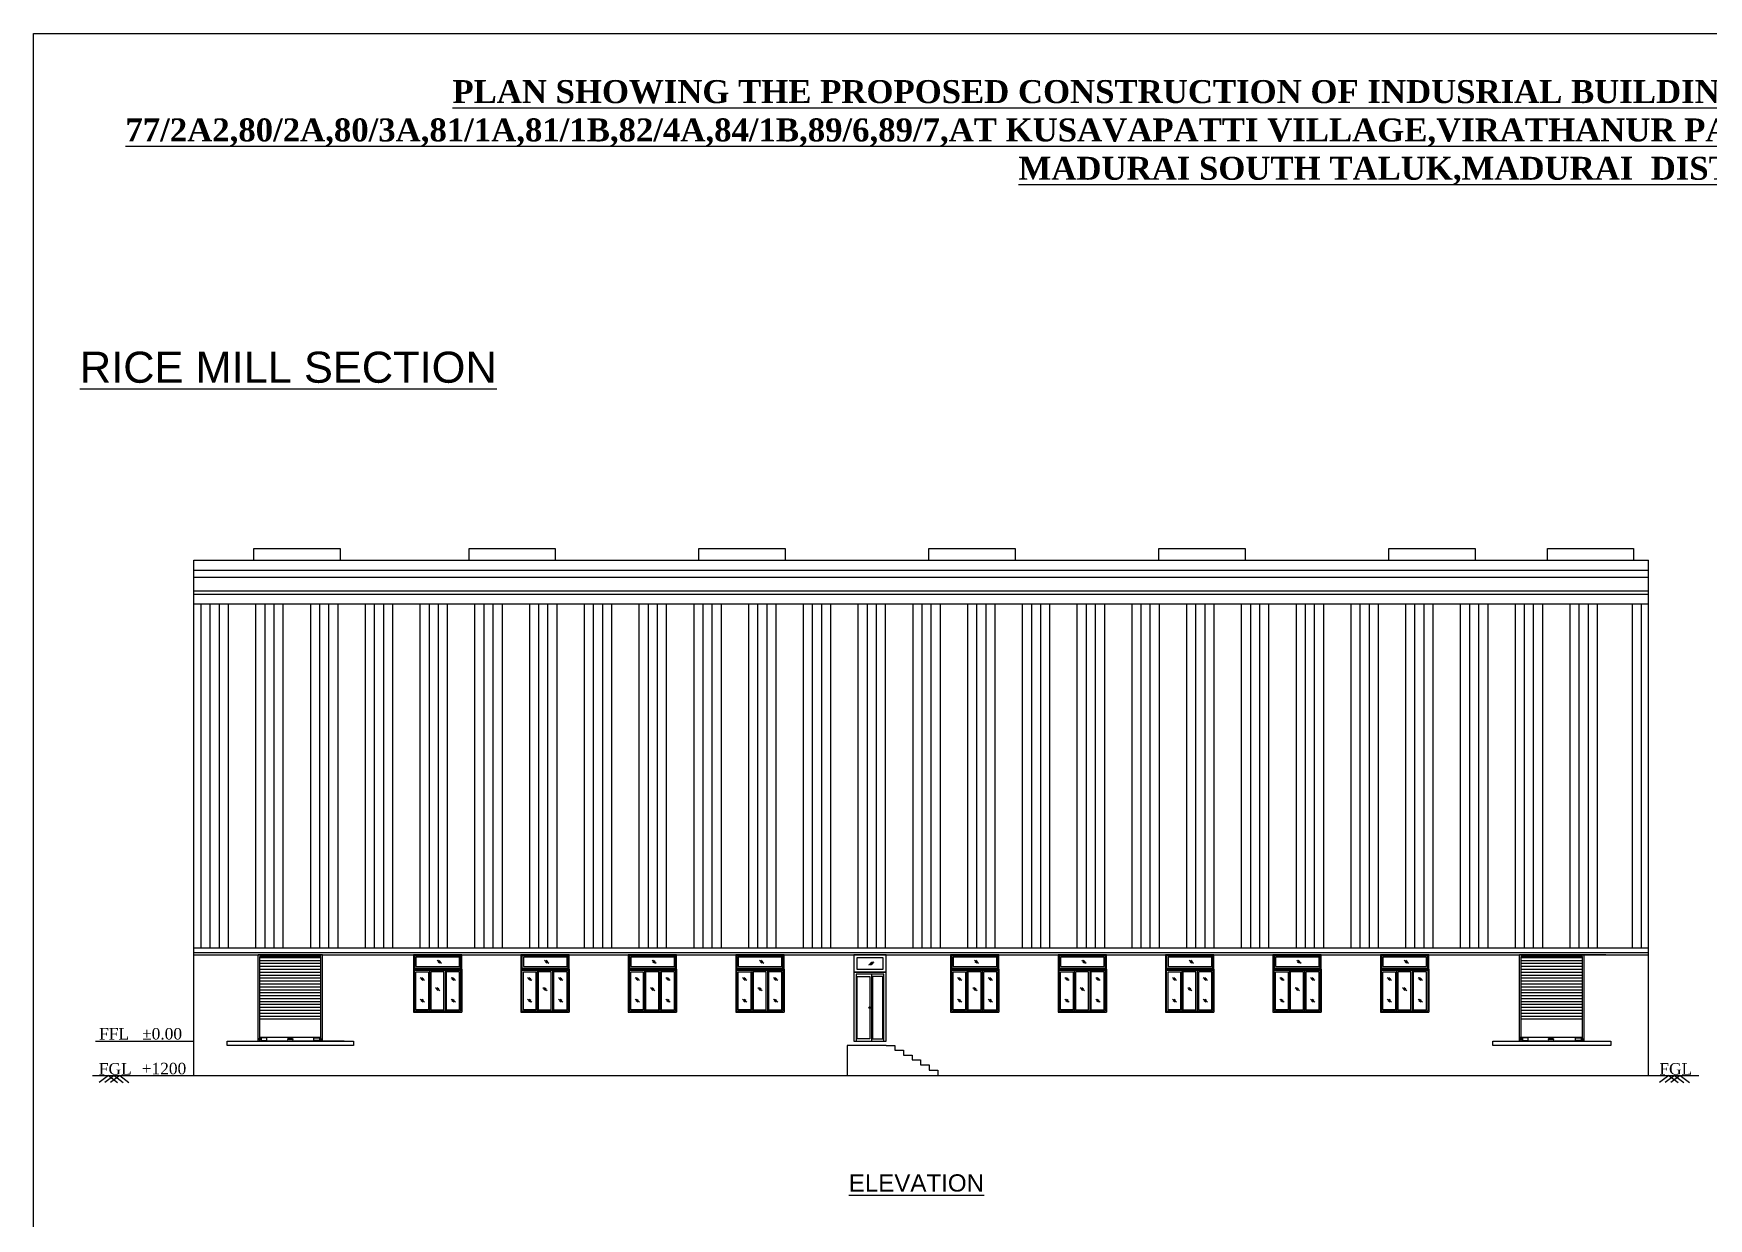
# Model space of a CAD drawing. Header units: metres. Extents: x 1422408 to 2565053, y 3723 to 80428.
# Drawn here: x 2267801.6 to 2267859.8, y 4210 to 4251.2 of the extents above; entities that cross this region are included whole.
import ezdxf
from ezdxf.enums import TextEntityAlignment as Align

# ---------------------------------------------------------------- set-up
doc = ezdxf.new("R2010")
doc.units = ezdxf.units.M
doc.header["$LTSCALE"] = 3.5
doc.header["$MEASUREMENT"] = 0
for name, pattern in [('DASHED2', [0.375, 0.25, -0.125]), ('HIDDEN', [0.375, 0.25, -0.125]), ('LO-04b-R0 Framing-Framer(by Comau) - 131112$0${ Cable   Tele }', [0])]:
    doc.linetypes.add(name, pattern=pattern)
doc.layers.get('0').update_dxf_attribs({"linetype": 'CONTINUOUS'})
doc.styles.add('ROOM TEXT 10.5', font='swisse.ttf')
doc.styles.add('style1jaya', font='times.ttf')
doc.styles.add('thin2', font='arial.ttf', dxfattribs={"height": 0.3})

msp = doc.modelspace()

# ---------------------------------------------------------------- hatches: boundary and pattern name
h = msp.add_hatch()
h.set_pattern_fill('ANSI32', color=256, scale=0.075, angle=135)
h.set_pattern_definition([(180, (2261823.80186, 4560.9001), (-1e-16, -0.714375), []), (180, (2261823.5637, 4561.1382), (-1e-16, -0.714375), [])])
h.paths.add_polyline_path([(2267857.75421, 4231.69339), (2267857.75421, 4232.87626), (2267807.14655, 4232.87626), (2267807.14655, 4231.69339)])
h = msp.add_hatch()
h.set_pattern_fill('ANSI31', color=256, scale=0.81443, angle=135)
h.set_pattern_definition([(180, (2266941.08099, 4217.73091), (0, -0.101803751), [])])
edge = h.paths.add_edge_path()
edge.add_line((2267809.41504, 4216.86838), (2267811.567, 4216.86838))
edge.add_line((2267811.567, 4216.86838), (2267811.567, 4219.07902))
edge.add_line((2267811.567, 4219.07902), (2267809.44837, 4219.07902))
edge.add_line((2267809.44837, 4219.07902), (2267809.44837, 4216.86838))
h = msp.add_hatch()
h.set_pattern_fill('ANSI31', color=256, scale=0.81443, angle=135)
h.set_pattern_definition([(180, (2266984.96873, 4217.73091), (0, -0.101803751), [])])
edge = h.paths.add_edge_path()
edge.add_line((2267853.30277, 4216.86838), (2267855.45473, 4216.86838))
edge.add_line((2267855.45473, 4216.86838), (2267855.45473, 4219.07902))
edge.add_line((2267855.45473, 4219.07902), (2267853.33611, 4219.07902))
edge.add_line((2267853.33611, 4219.07902), (2267853.33611, 4216.86838))
h = msp.add_hatch(color=256)
h.dxf.hatch_style = 1
h.paths.add_polyline_path([(2267810.42296, 4216.21137, 1), (2267810.41151, 4216.21137, 1)])
h = msp.add_hatch(color=256)
h.dxf.hatch_style = 1
h.paths.add_polyline_path([(2267810.59241, 4216.21137, -1), (2267810.60386, 4216.21137, -1)])
h = msp.add_hatch(color=256)
h.dxf.hatch_style = 1
h.paths.add_polyline_path([(2267854.27965, 4216.21137, 1), (2267854.26819, 4216.21137, 1)])
h = msp.add_hatch(color=256)
h.dxf.hatch_style = 1
h.paths.add_polyline_path([(2267854.44909, 4216.21137, -1), (2267854.46054, 4216.21137, -1)])

# ---------------------------------------------------------------- linework, layer by layer
at = {"linetype": 'Continuous'}
for p, q in [((2267807.40686, 4219.38252), (2267807.40686, 4231.35718)), ((2267807.72436, 4219.38252), (2267807.72436, 4231.35718)), ((2267808.04186, 4219.38252), (2267808.04186, 4231.35718)), ((2267808.35936, 4219.38252), (2267808.35936, 4231.35718)), ((2267809.31186, 4219.38252), (2267809.31186, 4231.35718)), ((2267809.62936, 4219.38252), (2267809.62936, 4231.35718)), ((2267809.94686, 4219.38252), (2267809.94686, 4231.35718)), ((2267810.26436, 4219.38252), (2267810.26436, 4231.35718)), ((2267811.21686, 4219.38252), (2267811.21686, 4231.35718)), ((2267811.53436, 4219.38252), (2267811.53436, 4231.35718)), ((2267811.85186, 4219.38252), (2267811.85186, 4231.35718)), ((2267812.16936, 4219.38252), (2267812.16936, 4231.35718)), ((2267813.12186, 4219.38252), (2267813.12186, 4231.35718)), ((2267813.43936, 4219.38252), (2267813.43936, 4231.35718)), ((2267813.75686, 4219.38252), (2267813.75686, 4231.35718)), ((2267814.07436, 4219.38252), (2267814.07436, 4231.35718)), ((2267815.02686, 4219.38252), (2267815.02686, 4231.35718)), ((2267815.34436, 4219.38252), (2267815.34436, 4231.35718)), ((2267815.66186, 4219.38252), (2267815.66186, 4231.35718)), ((2267815.97936, 4219.38252), (2267815.97936, 4231.35718)), ((2267816.93186, 4219.38252), (2267816.93186, 4231.35718)), ((2267817.24936, 4219.38252), (2267817.24936, 4231.35718)), ((2267817.56686, 4219.38252), (2267817.56686, 4231.35718)), ((2267817.88436, 4219.38252), (2267817.88436, 4231.35718)), ((2267818.83686, 4219.38252), (2267818.83686, 4231.35718)), ((2267819.15436, 4219.38252), (2267819.15436, 4231.35718)), ((2267819.47186, 4219.38252), (2267819.47186, 4231.35718)), ((2267819.78936, 4219.38252), (2267819.78936, 4231.35718)), ((2267820.74186, 4219.38252), (2267820.74186, 4231.35718)), ((2267821.05936, 4219.38252), (2267821.05936, 4231.35718)), ((2267821.37686, 4219.38252), (2267821.37686, 4231.35718)), ((2267821.69436, 4219.38252), (2267821.69436, 4231.35718)), ((2267822.64686, 4219.38252), (2267822.64686, 4231.35718)), ((2267822.96436, 4219.38252), (2267822.96436, 4231.35718)), ((2267823.28186, 4219.38252), (2267823.28186, 4231.35718)), ((2267823.59936, 4219.38252), (2267823.59936, 4231.35718)), ((2267824.55186, 4219.38252), (2267824.55186, 4231.35718)), ((2267824.86936, 4219.38252), (2267824.86936, 4231.35718)), ((2267825.18686, 4219.38252), (2267825.18686, 4231.35718)), ((2267825.50436, 4219.38252), (2267825.50436, 4231.35718)), ((2267826.45686, 4219.38252), (2267826.45686, 4231.35718)), ((2267826.77436, 4219.38252), (2267826.77436, 4231.35718)), ((2267827.09186, 4219.38252), (2267827.09186, 4231.35718)), ((2267827.40936, 4219.38252), (2267827.40936, 4231.35718)), ((2267828.36186, 4219.38252), (2267828.36186, 4231.35718)), ((2267828.67936, 4219.38252), (2267828.67936, 4231.35718)), ((2267828.99686, 4219.38252), (2267828.99686, 4231.35718)), ((2267829.31436, 4219.38252), (2267829.31436, 4231.35718)), ((2267830.26686, 4219.38252), (2267830.26686, 4231.35718)), ((2267830.58436, 4219.38252), (2267830.58436, 4231.35718)), ((2267830.90186, 4219.38252), (2267830.90186, 4231.35718)), ((2267831.21936, 4219.38252), (2267831.21936, 4231.35718)), ((2267832.17186, 4219.38252), (2267832.17186, 4231.35718)), ((2267832.48936, 4219.38252), (2267832.48936, 4231.35718)), ((2267832.80686, 4219.38252), (2267832.80686, 4231.35718)), ((2267833.12436, 4219.38252), (2267833.12436, 4231.35718)), ((2267834.07686, 4219.38252), (2267834.07686, 4231.35718)), ((2267834.39436, 4219.38252), (2267834.39436, 4231.35718)), ((2267834.71186, 4219.38252), (2267834.71186, 4231.35718)), ((2267835.02936, 4219.38252), (2267835.02936, 4231.35718)), ((2267835.98186, 4219.38252), (2267835.98186, 4231.35718)), ((2267836.29936, 4219.38252), (2267836.29936, 4231.35718)), ((2267836.61686, 4219.38252), (2267836.61686, 4231.35718)), ((2267836.93436, 4219.38252), (2267836.93436, 4231.35718)), ((2267837.88686, 4219.38252), (2267837.88686, 4231.35718)), ((2267838.20436, 4219.38252), (2267838.20436, 4231.35718)), ((2267838.52186, 4219.38252), (2267838.52186, 4231.35718)), ((2267838.83936, 4219.38252), (2267838.83936, 4231.35718)), ((2267839.79186, 4219.38252), (2267839.79186, 4231.35718)), ((2267840.10936, 4219.38252), (2267840.10936, 4231.35718)), ((2267840.42686, 4219.38252), (2267840.42686, 4231.35718)), ((2267840.74436, 4219.38252), (2267840.74436, 4231.35718)), ((2267841.69686, 4219.38252), (2267841.69686, 4231.35718)), ((2267842.01436, 4219.38252), (2267842.01436, 4231.35718)), ((2267842.33186, 4219.38252), (2267842.33186, 4231.35718)), ((2267842.64936, 4219.38252), (2267842.64936, 4231.35718)), ((2267843.60186, 4219.38252), (2267843.60186, 4231.35718)), ((2267843.91936, 4219.38252), (2267843.91936, 4231.35718)), ((2267844.23686, 4219.38252), (2267844.23686, 4231.35718)), ((2267844.55436, 4219.38252), (2267844.55436, 4231.35718)), ((2267845.50686, 4219.38252), (2267845.50686, 4231.35718)), ((2267845.82436, 4219.38252), (2267845.82436, 4231.35718)), ((2267846.14186, 4219.38252), (2267846.14186, 4231.35718)), ((2267846.45936, 4219.38252), (2267846.45936, 4231.35718)), ((2267847.41186, 4219.38252), (2267847.41186, 4231.35718)), ((2267847.72936, 4219.38252), (2267847.72936, 4231.35718)), ((2267848.04686, 4219.38252), (2267848.04686, 4231.35718)), ((2267848.36436, 4219.38252), (2267848.36436, 4231.35718)), ((2267849.31686, 4219.38252), (2267849.31686, 4231.35718)), ((2267849.63436, 4219.38252), (2267849.63436, 4231.35718)), ((2267849.95186, 4219.38252), (2267849.95186, 4231.35718)), ((2267850.26936, 4219.38252), (2267850.26936, 4231.35718)), ((2267851.22186, 4219.38252), (2267851.22186, 4231.35718)), ((2267851.53936, 4219.38252), (2267851.53936, 4231.35718)), ((2267851.85686, 4219.38252), (2267851.85686, 4231.35718)), ((2267852.17436, 4219.38252), (2267852.17436, 4231.35718)), ((2267853.12686, 4219.38252), (2267853.12686, 4231.35718)), ((2267853.44436, 4219.38252), (2267853.44436, 4231.35718)), ((2267853.76186, 4219.38252), (2267853.76186, 4231.35718)), ((2267854.07936, 4219.38252), (2267854.07936, 4231.35718)), ((2267855.03186, 4219.38252), (2267855.03186, 4231.35718)), ((2267855.34936, 4219.38252), (2267855.34936, 4231.35718)), ((2267855.66686, 4219.38252), (2267855.66686, 4231.35718)), ((2267855.98436, 4219.38252), (2267855.98436, 4231.35718)), ((2267857.1978, 4219.38252), (2267857.1978, 4231.35718)), ((2267857.5153, 4219.38252), (2267857.5153, 4231.35718))]:
    msp.add_line(p, q, dxfattribs=at)
for p, q in [((2267809.38627, 4216.14774), (2267809.38627, 4219.14774)), ((2267811.6291, 4219.14774), (2267809.38627, 4219.14774)), ((2267809.39238, 4216.14774), (2267809.39238, 4219.14163)), ((2267811.62299, 4219.14163), (2267809.39238, 4219.14163)), ((2267809.44837, 4216.14774), (2267809.44837, 4219.08564)), ((2267811.567, 4219.08564), (2267809.44837, 4219.08564)), ((2267811.567, 4216.14774), (2267811.567, 4219.08564)), ((2267811.62299, 4216.14774), (2267811.62299, 4219.14163)), ((2267811.6291, 4216.14774), (2267811.6291, 4219.14774)), ((2267831.23667, 4219.14774), (2267857.75421, 4219.14774)), ((2267853.27401, 4216.14774), (2267853.27401, 4219.14774)), ((2267856.27401, 4219.14774), (2267853.27401, 4219.14774)), ((2267853.27401, 4216.14774), (2267853.27401, 4219.14163)), ((2267855.51683, 4219.14163), (2267853.27401, 4219.14163)), ((2267853.33, 4216.14774), (2267853.33, 4219.08564)), ((2267855.46084, 4219.08564), (2267853.33, 4219.08564)), ((2267855.46084, 4216.14774), (2267855.46084, 4219.08564)), ((2267855.51683, 4216.14774), (2267855.51683, 4219.14774)), ((2267855.51683, 4216.14774), (2267855.51683, 4219.14163)), ((2267812.38627, 4216.14774), (2267809.38627, 4216.14774)), ((2267809.40401, 4216.1961), (2267809.40401, 4216.22664)), ((2267809.49054, 4216.22664), (2267809.40401, 4216.22664)), ((2267809.49054, 4216.1961), (2267809.40401, 4216.1961)), ((2267811.567, 4216.27499), (2267809.44837, 4216.27499)), ((2267810.43133, 4216.219), (2267810.42342, 4216.22257)), ((2267810.43133, 4216.20373), (2267810.42342, 4216.20017)), ((2267810.58404, 4216.219), (2267810.43133, 4216.219)), ((2267810.58404, 4216.20373), (2267810.43133, 4216.20373)), ((2267810.58404, 4216.219), (2267810.59195, 4216.22257)), ((2267810.58404, 4216.20373), (2267810.59195, 4216.20017)), ((2267811.52483, 4216.22664), (2267811.61136, 4216.22664)), ((2267811.52483, 4216.1961), (2267811.61136, 4216.1961)), ((2267811.61136, 4216.1961), (2267811.61136, 4216.22664)), ((2267855.45473, 4216.27499), (2267853.27401, 4216.27499)), ((2267855.51683, 4216.14774), (2267853.27401, 4216.14774)), ((2267853.28563, 4216.1961), (2267853.28563, 4216.22664)), ((2267853.37217, 4216.22664), (2267853.28563, 4216.22664)), ((2267853.37217, 4216.1961), (2267853.28563, 4216.1961)), ((2267854.28801, 4216.219), (2267854.2801, 4216.22257)), ((2267854.28801, 4216.20373), (2267854.2801, 4216.20017)), ((2267854.44072, 4216.219), (2267854.28801, 4216.219)), ((2267854.44072, 4216.20373), (2267854.28801, 4216.20373)), ((2267854.44072, 4216.219), (2267854.44863, 4216.22257)), ((2267854.44072, 4216.20373), (2267854.44863, 4216.20017)), ((2267855.41867, 4216.22664), (2267855.5052, 4216.22664)), ((2267855.41867, 4216.1961), (2267855.5052, 4216.1961)), ((2267855.5052, 4216.1961), (2267855.5052, 4216.22664))]:
    msp.add_line(p, q)
at = {"linetype": 'DASHED2', "ltscale": 5}
for p, q in [((2267816.43343, 4219.10974), (2267814.82731, 4219.10974)), ((2267820.17147, 4219.10974), (2267818.56535, 4219.10974)), ((2267823.90951, 4219.10974), (2267822.30339, 4219.10974)), ((2267826.04143, 4219.10974), (2267827.64755, 4219.10974)), ((2267827.64755, 4219.10974), (2267826.04143, 4219.10974)), ((2267835.12363, 4219.10974), (2267833.51751, 4219.10974)), ((2267838.86167, 4219.10974), (2267837.25555, 4219.10974)), ((2267842.59971, 4219.10974), (2267840.99359, 4219.10974)), ((2267846.33775, 4219.10974), (2267844.73163, 4219.10974)), ((2267850.07579, 4219.10974), (2267848.46967, 4219.10974)), ((2267815.35302, 4218.60941), (2267815.35302, 4217.18607)), ((2267815.89114, 4218.60941), (2267815.89114, 4217.18607)), ((2267819.09106, 4218.60941), (2267819.09106, 4217.18607)), ((2267819.62918, 4218.60941), (2267819.62918, 4217.18607)), ((2267822.8291, 4218.60941), (2267822.8291, 4217.18607)), ((2267823.36722, 4218.60941), (2267823.36722, 4217.18607)), ((2267826.56714, 4218.60941), (2267826.56714, 4217.18607)), ((2267827.10526, 4218.60941), (2267827.10526, 4217.18607)), ((2267830.23029, 4216.22441), (2267830.23029, 4218.39435)), ((2267830.23029, 4218.39435), (2267830.66362, 4218.39435)), ((2267830.66362, 4218.39435), (2267830.66362, 4216.22441)), ((2267831.12167, 4218.39435), (2267830.76696, 4218.39435)), ((2267830.76696, 4218.39435), (2267830.76696, 4216.22441)), ((2267831.12167, 4216.22441), (2267831.12167, 4218.39435)), ((2267834.04322, 4218.60941), (2267834.04322, 4217.18607)), ((2267834.58135, 4218.60941), (2267834.58135, 4217.18607)), ((2267837.78126, 4218.60941), (2267837.78126, 4217.18607)), ((2267838.31939, 4218.60941), (2267838.31939, 4217.18607)), ((2267841.5193, 4218.60941), (2267841.5193, 4217.18607)), ((2267842.05743, 4218.60941), (2267842.05743, 4217.18607)), ((2267845.25734, 4218.60941), (2267845.25734, 4217.18607)), ((2267845.79547, 4218.60941), (2267845.79547, 4217.18607)), ((2267848.99538, 4218.60941), (2267848.99538, 4217.18607)), ((2267849.53351, 4218.60941), (2267849.53351, 4217.18607)), ((2267830.66362, 4216.22441), (2267830.23029, 4216.22441)), ((2267830.76696, 4216.22441), (2267831.12167, 4216.22441))]:
    msp.add_line(p, q, dxfattribs=at)
at = {"ltscale": 250}
for p, q in [((2267816.47143, 4218.64774), (2267816.47143, 4219.14774)), ((2267820.20947, 4218.64774), (2267820.20947, 4219.14774)), ((2267823.94751, 4218.64774), (2267823.94751, 4219.14774)), ((2267827.68555, 4218.64774), (2267827.68555, 4219.14774)), ((2267831.23667, 4219.14774), (2267830.11529, 4219.14774)), ((2267830.11529, 4219.14774), (2267830.11529, 4218.54768)), ((2267831.13667, 4219.04774), (2267830.21529, 4219.04774)), ((2267830.21529, 4219.04774), (2267830.21529, 4218.64768)), ((2267831.13667, 4218.64768), (2267831.13667, 4219.04774)), ((2267831.23667, 4218.54768), (2267831.23667, 4219.14774)), ((2267835.16163, 4218.64774), (2267835.16163, 4219.14774)), ((2267838.89967, 4218.64774), (2267838.89967, 4219.14774)), ((2267842.63771, 4218.64774), (2267842.63771, 4219.14774)), ((2267846.37575, 4218.64774), (2267846.37575, 4219.14774)), ((2267850.11379, 4218.64774), (2267850.11379, 4219.14774)), ((2267816.47143, 4218.64774), (2267816.47143, 4217.14774)), ((2267820.20947, 4218.64774), (2267820.20947, 4217.14774)), ((2267823.94751, 4218.64774), (2267823.94751, 4217.14774)), ((2267827.68555, 4218.64774), (2267827.68555, 4217.14774)), ((2267831.23667, 4218.54768), (2267830.11529, 4218.54768)), ((2267830.11529, 4218.54768), (2267830.11529, 4216.14774)), ((2267830.11529, 4218.54768), (2267831.23667, 4218.54768)), ((2267831.16001, 4218.47102), (2267830.19196, 4218.47102)), ((2267830.19196, 4218.47102), (2267830.19196, 4216.14774)), ((2267830.21529, 4218.64768), (2267831.13667, 4218.64768)), ((2267831.16001, 4216.14774), (2267831.16001, 4218.47102)), ((2267831.23667, 4216.14774), (2267831.23667, 4218.54768)), ((2267831.23859, 4218.47102), (2267831.23667, 4218.47102)), ((2267835.16163, 4218.64774), (2267835.16163, 4217.14774)), ((2267838.89967, 4218.64774), (2267838.89967, 4217.14774)), ((2267842.63771, 4218.64774), (2267842.63771, 4217.14774)), ((2267846.37575, 4218.64774), (2267846.37575, 4217.14774)), ((2267850.11379, 4218.64774), (2267850.11379, 4217.14774)), ((2267830.11529, 4216.14774), (2267831.23667, 4216.14774)), ((2267830.19196, 4216.14774), (2267831.23859, 4216.14774))]:
    msp.add_line(p, q, dxfattribs=at)
at = {"color": 1, "ltscale": 0.05}
msp.add_lwpolyline([(2267801.57287, 4251.19736), (2267893.03678, 4251.19736), (2267893.03678, 4169.5037), (2267801.57287, 4169.5037)], close=True, dxfattribs=at)
for points in [[(2267809.24323, 4232.87626), (2267809.24323, 4233.27626), (2267812.24323, 4233.27626), (2267812.24323, 4232.87626)], [(2267816.72491, 4232.87626), (2267816.72491, 4233.27626), (2267819.72491, 4233.27626), (2267819.72491, 4232.87626)], [(2267824.72491, 4232.87626), (2267824.72491, 4233.27626), (2267827.72491, 4233.27626), (2267827.72491, 4232.87626)], [(2267832.72491, 4232.87626), (2267832.72491, 4233.27626), (2267835.72491, 4233.27626), (2267835.72491, 4232.87626)], [(2267840.72491, 4232.87626), (2267840.72491, 4233.27626), (2267843.72491, 4233.27626), (2267843.72491, 4232.87626)], [(2267848.72491, 4232.87626), (2267848.72491, 4233.27626), (2267851.72491, 4233.27626), (2267851.72491, 4232.87626)], [(2267854.24076, 4232.87626), (2267854.24076, 4233.27626), (2267857.24076, 4233.27626), (2267857.24076, 4232.87626)], [(2267807.14655, 4232.87626), (2267857.75421, 4232.87626)], [(2267807.14655, 4214.94774), (2267807.14655, 4232.87626)], [(2267857.75421, 4214.94774), (2267857.75421, 4232.87626)], [(2267807.14655, 4231.69339), (2267857.75421, 4231.69339)], [(2267807.14655, 4231.35718), (2267857.75421, 4231.35718)], [(2267857.75421, 4219.38252), (2267807.14655, 4219.38252)], [(2267807.14655, 4219.22274), (2267857.75421, 4219.22274)], [(2267807.14655, 4219.14774), (2267831.23667, 4219.14774)], [(2267831.23667, 4215.99774), (2267829.88529, 4215.99774)], [(2267829.88529, 4215.99774), (2267829.88529, 4214.94774)], [(2267831.23667, 4215.99774), (2267831.53667, 4215.99774), (2267831.53667, 4215.82774), (2267831.83667, 4215.82774), (2267831.83667, 4215.65774), (2267832.13667, 4215.65774), (2267832.13667, 4215.49774), (2267832.43667, 4215.49774), (2267832.43667, 4215.31774), (2267832.73667, 4215.31774), (2267832.73667, 4215.13774), (2267833.03667, 4215.13774), (2267833.03667, 4214.94774)], [(2267803.63089, 4214.94774), (2267859.50478, 4214.94774)]]:
    msp.add_lwpolyline(points)
at = {"ltscale": 250}
for points in [[(2267816.47143, 4219.14774), (2267814.78931, 4219.14774), (2267814.78931, 4218.64774), (2267816.47143, 4218.64774), (2267814.78931, 4218.64774), (2267814.78931, 4217.14774), (2267816.47143, 4217.14774)], [(2267815.76441, 4218.84843), (2267815.61421, 4218.94618)], [(2267815.72933, 4218.90423), (2267815.66764, 4218.94438)], [(2267820.20947, 4219.14774), (2267818.52735, 4219.14774), (2267818.52735, 4218.64774), (2267820.20947, 4218.64774), (2267818.52735, 4218.64774), (2267818.52735, 4217.14774), (2267820.20947, 4217.14774)], [(2267819.50245, 4218.84843), (2267819.35225, 4218.94618)], [(2267819.46737, 4218.90423), (2267819.40568, 4218.94438)], [(2267823.94751, 4219.14774), (2267822.26539, 4219.14774), (2267822.26539, 4218.64774), (2267823.94751, 4218.64774), (2267822.26539, 4218.64774), (2267822.26539, 4217.14774), (2267823.94751, 4217.14774)], [(2267823.24049, 4218.84843), (2267823.09029, 4218.94618)], [(2267823.20541, 4218.90423), (2267823.14372, 4218.94438)], [(2267827.68555, 4219.14774), (2267826.00343, 4219.14774), (2267826.00343, 4218.64774), (2267827.68555, 4218.64774), (2267826.00343, 4218.64774), (2267826.00343, 4217.14774), (2267827.68555, 4217.14774)], [(2267826.97853, 4218.84843), (2267826.82833, 4218.94618)], [(2267826.94345, 4218.90423), (2267826.88176, 4218.94438)], [(2267835.16163, 4219.14774), (2267833.47951, 4219.14774), (2267833.47951, 4218.64774), (2267835.16163, 4218.64774), (2267833.47951, 4218.64774), (2267833.47951, 4217.14774), (2267835.16163, 4217.14774)], [(2267834.45461, 4218.84843), (2267834.30441, 4218.94618)], [(2267834.41953, 4218.90423), (2267834.35784, 4218.94438)], [(2267838.89967, 4219.14774), (2267837.21755, 4219.14774), (2267837.21755, 4218.64774), (2267838.89967, 4218.64774), (2267837.21755, 4218.64774), (2267837.21755, 4217.14774), (2267838.89967, 4217.14774)], [(2267838.19265, 4218.84843), (2267838.04245, 4218.94618)], [(2267838.15757, 4218.90423), (2267838.09588, 4218.94438)], [(2267842.63771, 4219.14774), (2267840.95559, 4219.14774), (2267840.95559, 4218.64774), (2267842.63771, 4218.64774), (2267840.95559, 4218.64774), (2267840.95559, 4217.14774), (2267842.63771, 4217.14774)], [(2267841.93069, 4218.84843), (2267841.78049, 4218.94618)], [(2267841.89561, 4218.90423), (2267841.83392, 4218.94438)], [(2267846.37575, 4219.14774), (2267844.69363, 4219.14774), (2267844.69363, 4218.64774), (2267846.37575, 4218.64774), (2267844.69363, 4218.64774), (2267844.69363, 4217.14774), (2267846.37575, 4217.14774)], [(2267845.66873, 4218.84843), (2267845.51853, 4218.94618)], [(2267845.63365, 4218.90423), (2267845.57196, 4218.94438)], [(2267850.11379, 4219.14774), (2267848.43167, 4219.14774), (2267848.43167, 4218.64774), (2267850.11379, 4218.64774), (2267848.43167, 4218.64774), (2267848.43167, 4217.14774), (2267850.11379, 4217.14774)], [(2267849.40677, 4218.84843), (2267849.25657, 4218.94618)], [(2267849.37169, 4218.90423), (2267849.31, 4218.94438)], [(2267815.70734, 4218.85592), (2267815.64565, 4218.89606)], [(2267819.44538, 4218.85592), (2267819.38369, 4218.89606)], [(2267823.18342, 4218.85592), (2267823.12173, 4218.89606)], [(2267826.92146, 4218.85592), (2267826.85977, 4218.89606)], [(2267830.72112, 4218.47102), (2267830.72112, 4216.14774)], [(2267834.39754, 4218.85592), (2267834.33585, 4218.89606)], [(2267838.13558, 4218.85592), (2267838.07389, 4218.89606)], [(2267841.87362, 4218.85592), (2267841.81193, 4218.89606)], [(2267845.61166, 4218.85592), (2267845.54997, 4218.89606)], [(2267849.3497, 4218.85592), (2267849.28802, 4218.89606)], [(2267815.17663, 4218.24871), (2267815.02643, 4218.34647)], [(2267815.11956, 4218.2562), (2267815.05787, 4218.29635)], [(2267815.14155, 4218.30452), (2267815.07986, 4218.34466)], [(2267815.71016, 4217.89771), (2267815.55996, 4217.99546)], [(2267815.65309, 4217.9052), (2267815.5914, 4217.94534)], [(2267815.67508, 4217.95351), (2267815.61339, 4217.99366)], [(2267816.24898, 4218.24871), (2267816.09878, 4218.34647)], [(2267816.1919, 4218.2562), (2267816.13022, 4218.29635)], [(2267816.21389, 4218.30452), (2267816.15221, 4218.34466)], [(2267818.91467, 4218.24871), (2267818.76447, 4218.34647)], [(2267818.8576, 4218.2562), (2267818.79591, 4218.29635)], [(2267818.87959, 4218.30452), (2267818.8179, 4218.34466)], [(2267819.4482, 4217.89771), (2267819.298, 4217.99546)], [(2267819.39113, 4217.9052), (2267819.32944, 4217.94534)], [(2267819.41312, 4217.95351), (2267819.35143, 4217.99366)], [(2267819.98702, 4218.24871), (2267819.83682, 4218.34647)], [(2267819.92994, 4218.2562), (2267819.86826, 4218.29635)], [(2267819.95193, 4218.30452), (2267819.89025, 4218.34466)], [(2267822.65271, 4218.24871), (2267822.50251, 4218.34647)], [(2267822.59564, 4218.2562), (2267822.53395, 4218.29635)], [(2267822.61763, 4218.30452), (2267822.55594, 4218.34466)], [(2267823.18624, 4217.89771), (2267823.03604, 4217.99546)], [(2267823.12917, 4217.9052), (2267823.06748, 4217.94534)], [(2267823.15116, 4217.95351), (2267823.08947, 4217.99366)], [(2267823.72506, 4218.24871), (2267823.57486, 4218.34647)], [(2267823.66798, 4218.2562), (2267823.6063, 4218.29635)], [(2267823.68997, 4218.30452), (2267823.62829, 4218.34466)], [(2267826.39075, 4218.24871), (2267826.24055, 4218.34647)], [(2267826.33368, 4218.2562), (2267826.272, 4218.29635)], [(2267826.35567, 4218.30452), (2267826.29398, 4218.34466)], [(2267826.92428, 4217.89771), (2267826.77408, 4217.99546)], [(2267826.86721, 4217.9052), (2267826.80552, 4217.94534)], [(2267826.8892, 4217.95351), (2267826.82751, 4217.99366)], [(2267827.4631, 4218.24871), (2267827.3129, 4218.34647)], [(2267827.40602, 4218.2562), (2267827.34434, 4218.29635)], [(2267827.42801, 4218.30452), (2267827.36633, 4218.34466)], [(2267833.86684, 4218.24871), (2267833.71663, 4218.34647)], [(2267833.80976, 4218.2562), (2267833.74808, 4218.29635)], [(2267833.83175, 4218.30452), (2267833.77007, 4218.34466)], [(2267834.40036, 4217.89771), (2267834.25016, 4217.99546)], [(2267834.34329, 4217.9052), (2267834.2816, 4217.94534)], [(2267834.36528, 4217.95351), (2267834.30359, 4217.99366)], [(2267834.93918, 4218.24871), (2267834.78898, 4218.34647)], [(2267834.8821, 4218.2562), (2267834.82042, 4218.29635)], [(2267834.90409, 4218.30452), (2267834.84241, 4218.34466)], [(2267837.60488, 4218.24871), (2267837.45467, 4218.34647)], [(2267837.5478, 4218.2562), (2267837.48612, 4218.29635)], [(2267837.56979, 4218.30452), (2267837.50811, 4218.34466)], [(2267838.1384, 4217.89771), (2267837.9882, 4217.99546)], [(2267838.08133, 4217.9052), (2267838.01964, 4217.94534)], [(2267838.10332, 4217.95351), (2267838.04163, 4217.99366)], [(2267838.67722, 4218.24871), (2267838.52702, 4218.34647)], [(2267838.62015, 4218.2562), (2267838.55846, 4218.29635)], [(2267838.64213, 4218.30452), (2267838.58045, 4218.34466)], [(2267841.34292, 4218.24871), (2267841.19271, 4218.34647)], [(2267841.28584, 4218.2562), (2267841.22416, 4218.29635)], [(2267841.30783, 4218.30452), (2267841.24615, 4218.34466)], [(2267841.87644, 4217.89771), (2267841.72624, 4217.99546)], [(2267841.81937, 4217.9052), (2267841.75769, 4217.94534)], [(2267841.84136, 4217.95351), (2267841.77967, 4217.99366)], [(2267842.41526, 4218.24871), (2267842.26506, 4218.34647)], [(2267842.35819, 4218.2562), (2267842.2965, 4218.29635)], [(2267842.38018, 4218.30452), (2267842.31849, 4218.34466)], [(2267845.08096, 4218.24871), (2267844.93075, 4218.34647)], [(2267845.02388, 4218.2562), (2267844.9622, 4218.29635)], [(2267845.04587, 4218.30452), (2267844.98419, 4218.34466)], [(2267845.61448, 4217.89771), (2267845.46428, 4217.99546)], [(2267845.55741, 4217.9052), (2267845.49573, 4217.94534)], [(2267845.5794, 4217.95351), (2267845.51772, 4217.99366)], [(2267846.1533, 4218.24871), (2267846.0031, 4218.34647)], [(2267846.09623, 4218.2562), (2267846.03454, 4218.29635)], [(2267846.11822, 4218.30452), (2267846.05653, 4218.34466)], [(2267848.819, 4218.24871), (2267848.66879, 4218.34647)], [(2267848.76192, 4218.2562), (2267848.70024, 4218.29635)], [(2267848.78391, 4218.30452), (2267848.72223, 4218.34466)], [(2267849.35252, 4217.89771), (2267849.20232, 4217.99546)], [(2267849.29545, 4217.9052), (2267849.23377, 4217.94534)], [(2267849.31744, 4217.95351), (2267849.25576, 4217.99366)], [(2267849.89134, 4218.24871), (2267849.74114, 4218.34647)], [(2267849.83427, 4218.2562), (2267849.77258, 4218.29635)], [(2267849.85626, 4218.30452), (2267849.79457, 4218.34466)], [(2267815.17663, 4217.49794), (2267815.02643, 4217.5957)], [(2267815.11956, 4217.50543), (2267815.05787, 4217.54558)], [(2267815.14155, 4217.55375), (2267815.07986, 4217.59389)], [(2267816.24898, 4217.49794), (2267816.09878, 4217.5957)], [(2267816.1919, 4217.50543), (2267816.13022, 4217.54558)], [(2267816.21389, 4217.55375), (2267816.15221, 4217.59389)], [(2267818.91467, 4217.49794), (2267818.76447, 4217.5957)], [(2267818.8576, 4217.50543), (2267818.79591, 4217.54558)], [(2267818.87959, 4217.55375), (2267818.8179, 4217.59389)], [(2267819.98702, 4217.49794), (2267819.83682, 4217.5957)], [(2267819.92994, 4217.50543), (2267819.86826, 4217.54558)], [(2267819.95193, 4217.55375), (2267819.89025, 4217.59389)], [(2267822.65271, 4217.49794), (2267822.50251, 4217.5957)], [(2267822.59564, 4217.50543), (2267822.53395, 4217.54558)], [(2267822.61763, 4217.55375), (2267822.55594, 4217.59389)], [(2267823.72506, 4217.49794), (2267823.57486, 4217.5957)], [(2267823.66798, 4217.50543), (2267823.6063, 4217.54558)], [(2267823.68997, 4217.55375), (2267823.62829, 4217.59389)], [(2267826.39075, 4217.49794), (2267826.24055, 4217.5957)], [(2267826.33368, 4217.50543), (2267826.272, 4217.54558)], [(2267826.35567, 4217.55375), (2267826.29398, 4217.59389)], [(2267827.4631, 4217.49794), (2267827.3129, 4217.5957)], [(2267827.40602, 4217.50543), (2267827.34434, 4217.54558)], [(2267827.42801, 4217.55375), (2267827.36633, 4217.59389)], [(2267833.86684, 4217.49794), (2267833.71663, 4217.5957)], [(2267833.80976, 4217.50543), (2267833.74808, 4217.54558)], [(2267833.83175, 4217.55375), (2267833.77007, 4217.59389)], [(2267834.93918, 4217.49794), (2267834.78898, 4217.5957)], [(2267834.8821, 4217.50543), (2267834.82042, 4217.54558)], [(2267834.90409, 4217.55375), (2267834.84241, 4217.59389)], [(2267837.60488, 4217.49794), (2267837.45467, 4217.5957)], [(2267837.5478, 4217.50543), (2267837.48612, 4217.54558)], [(2267837.56979, 4217.55375), (2267837.50811, 4217.59389)], [(2267838.67722, 4217.49794), (2267838.52702, 4217.5957)], [(2267838.62015, 4217.50543), (2267838.55846, 4217.54558)], [(2267838.64213, 4217.55375), (2267838.58045, 4217.59389)], [(2267841.34292, 4217.49794), (2267841.19271, 4217.5957)], [(2267841.28584, 4217.50543), (2267841.22416, 4217.54558)], [(2267841.30783, 4217.55375), (2267841.24615, 4217.59389)], [(2267842.41526, 4217.49794), (2267842.26506, 4217.5957)], [(2267842.35819, 4217.50543), (2267842.2965, 4217.54558)], [(2267842.38018, 4217.55375), (2267842.31849, 4217.59389)], [(2267845.08096, 4217.49794), (2267844.93075, 4217.5957)], [(2267845.02388, 4217.50543), (2267844.9622, 4217.54558)], [(2267845.04587, 4217.55375), (2267844.98419, 4217.59389)], [(2267846.1533, 4217.49794), (2267846.0031, 4217.5957)], [(2267846.09623, 4217.50543), (2267846.03454, 4217.54558)], [(2267846.11822, 4217.55375), (2267846.05653, 4217.59389)], [(2267848.819, 4217.49794), (2267848.66879, 4217.5957)], [(2267848.76192, 4217.50543), (2267848.70024, 4217.54558)], [(2267848.78391, 4217.55375), (2267848.72223, 4217.59389)], [(2267849.89134, 4217.49794), (2267849.74114, 4217.5957)], [(2267849.83427, 4217.50543), (2267849.77258, 4217.54558)], [(2267849.85626, 4217.55375), (2267849.79457, 4217.59389)]]:
    msp.add_lwpolyline(points, dxfattribs=at)
at = {"linetype": 'DASHED2', "ltscale": 5}
for points in [[(2267814.82731, 4219.10974), (2267814.82731, 4218.68574), (2267816.43343, 4218.68574), (2267816.43343, 4219.10974)], [(2267818.56535, 4219.10974), (2267818.56535, 4218.68574), (2267820.17147, 4218.68574), (2267820.17147, 4219.10974)], [(2267822.30339, 4219.10974), (2267822.30339, 4218.68574), (2267823.90951, 4218.68574), (2267823.90951, 4219.10974)], [(2267826.04143, 4219.10974), (2267826.04143, 4218.68574), (2267827.64755, 4218.68574), (2267827.64755, 4219.10974)], [(2267833.51751, 4219.10974), (2267833.51751, 4218.68574), (2267835.12363, 4218.68574), (2267835.12363, 4219.10974)], [(2267837.25555, 4219.10974), (2267837.25555, 4218.68574), (2267838.86167, 4218.68574), (2267838.86167, 4219.10974)], [(2267840.99359, 4219.10974), (2267840.99359, 4218.68574), (2267842.59971, 4218.68574), (2267842.59971, 4219.10974)], [(2267844.73163, 4219.10974), (2267844.73163, 4218.68574), (2267846.33775, 4218.68574), (2267846.33775, 4219.10974)], [(2267848.46967, 4219.10974), (2267848.46967, 4218.68574), (2267850.07579, 4218.68574), (2267850.07579, 4219.10974)]]:
    msp.add_lwpolyline(points, dxfattribs=at)
at = {"ltscale": 250}
for points in [[(2267814.87731, 4218.73574), (2267816.39757, 4218.73574), (2267816.39757, 4219.05974), (2267814.87731, 4219.05974)], [(2267818.61535, 4218.73574), (2267820.13561, 4218.73574), (2267820.13561, 4219.05974), (2267818.61535, 4219.05974)], [(2267822.35339, 4218.73574), (2267823.87366, 4218.73574), (2267823.87366, 4219.05974), (2267822.35339, 4219.05974)], [(2267826.09143, 4218.73574), (2267827.6117, 4218.73574), (2267827.6117, 4219.05974), (2267826.09143, 4219.05974)], [(2267833.56751, 4218.73574), (2267835.08778, 4218.73574), (2267835.08778, 4219.05974), (2267833.56751, 4219.05974)], [(2267837.30555, 4218.73574), (2267838.82582, 4218.73574), (2267838.82582, 4219.05974), (2267837.30555, 4219.05974)], [(2267841.04359, 4218.73574), (2267842.56386, 4218.73574), (2267842.56386, 4219.05974), (2267841.04359, 4219.05974)], [(2267844.78163, 4218.73574), (2267846.3019, 4218.73574), (2267846.3019, 4219.05974), (2267844.78163, 4219.05974)], [(2267848.51967, 4218.73574), (2267850.03994, 4218.73574), (2267850.03994, 4219.05974), (2267848.51967, 4219.05974)], [(2267815.31216, 4217.23718), (2267814.87875, 4217.23718), (2267814.87875, 4218.5583), (2267815.31216, 4218.5583)], [(2267815.84817, 4218.5583), (2267815.39228, 4218.5583), (2267815.39228, 4217.23718), (2267815.84817, 4217.23718)], [(2267815.9311, 4217.23718), (2267816.39665, 4217.23718), (2267816.39665, 4218.5583), (2267815.9311, 4218.5583)], [(2267819.0502, 4217.23718), (2267818.6168, 4217.23718), (2267818.6168, 4218.5583), (2267819.0502, 4218.5583)], [(2267819.58621, 4218.5583), (2267819.13032, 4218.5583), (2267819.13032, 4217.23718), (2267819.58621, 4217.23718)], [(2267819.66914, 4217.23718), (2267820.13469, 4217.23718), (2267820.13469, 4218.5583), (2267819.66914, 4218.5583)], [(2267822.78824, 4217.23718), (2267822.35484, 4217.23718), (2267822.35484, 4218.5583), (2267822.78824, 4218.5583)], [(2267823.32426, 4218.5583), (2267822.86836, 4218.5583), (2267822.86836, 4217.23718), (2267823.32426, 4217.23718)], [(2267823.40718, 4217.23718), (2267823.87273, 4217.23718), (2267823.87273, 4218.5583), (2267823.40718, 4218.5583)], [(2267826.52628, 4217.23718), (2267826.09288, 4217.23718), (2267826.09288, 4218.5583), (2267826.52628, 4218.5583)], [(2267827.0623, 4218.5583), (2267826.6064, 4218.5583), (2267826.6064, 4217.23718), (2267827.0623, 4217.23718)], [(2267827.14522, 4217.23718), (2267827.61078, 4217.23718), (2267827.61078, 4218.5583), (2267827.14522, 4218.5583)], [(2267834.00236, 4217.23718), (2267833.56896, 4217.23718), (2267833.56896, 4218.5583), (2267834.00236, 4218.5583)], [(2267834.53838, 4218.5583), (2267834.08248, 4218.5583), (2267834.08248, 4217.23718), (2267834.53838, 4217.23718)], [(2267834.6213, 4217.23718), (2267835.08686, 4217.23718), (2267835.08686, 4218.5583), (2267834.6213, 4218.5583)], [(2267837.7404, 4217.23718), (2267837.307, 4217.23718), (2267837.307, 4218.5583), (2267837.7404, 4218.5583)], [(2267838.27642, 4218.5583), (2267837.82053, 4218.5583), (2267837.82053, 4217.23718), (2267838.27642, 4217.23718)], [(2267838.35934, 4217.23718), (2267838.8249, 4217.23718), (2267838.8249, 4218.5583), (2267838.35934, 4218.5583)], [(2267841.47844, 4217.23718), (2267841.04504, 4217.23718), (2267841.04504, 4218.5583), (2267841.47844, 4218.5583)], [(2267842.01446, 4218.5583), (2267841.55857, 4218.5583), (2267841.55857, 4217.23718), (2267842.01446, 4217.23718)], [(2267842.09738, 4217.23718), (2267842.56294, 4217.23718), (2267842.56294, 4218.5583), (2267842.09738, 4218.5583)], [(2267845.21648, 4217.23718), (2267844.78308, 4217.23718), (2267844.78308, 4218.5583), (2267845.21648, 4218.5583)], [(2267845.7525, 4218.5583), (2267845.29661, 4218.5583), (2267845.29661, 4217.23718), (2267845.7525, 4217.23718)], [(2267845.83542, 4217.23718), (2267846.30098, 4217.23718), (2267846.30098, 4218.5583), (2267845.83542, 4218.5583)], [(2267848.95452, 4217.23718), (2267848.52112, 4217.23718), (2267848.52112, 4218.5583), (2267848.95452, 4218.5583)], [(2267849.49054, 4218.5583), (2267849.03465, 4218.5583), (2267849.03465, 4217.23718), (2267849.49054, 4217.23718)], [(2267849.57346, 4217.23718), (2267850.03902, 4217.23718), (2267850.03902, 4218.5583), (2267849.57346, 4218.5583)]]:
    msp.add_lwpolyline(points, close=True, dxfattribs=at)
at = {"linetype": 'DASHED2', "ltscale": 5}
for points in [[(2267816.4331, 4218.60941), (2267816.4331, 4217.18607), (2267814.82764, 4217.18607), (2267814.82764, 4218.60941)], [(2267820.17114, 4218.60941), (2267820.17114, 4217.18607), (2267818.56568, 4217.18607), (2267818.56568, 4218.60941)], [(2267823.90918, 4218.60941), (2267823.90918, 4217.18607), (2267822.30372, 4217.18607), (2267822.30372, 4218.60941)], [(2267827.64722, 4218.60941), (2267827.64722, 4217.18607), (2267826.04176, 4217.18607), (2267826.04176, 4218.60941)], [(2267835.1233, 4218.60941), (2267835.1233, 4217.18607), (2267833.51785, 4217.18607), (2267833.51785, 4218.60941)], [(2267838.86134, 4218.60941), (2267838.86134, 4217.18607), (2267837.25589, 4217.18607), (2267837.25589, 4218.60941)], [(2267842.59938, 4218.60941), (2267842.59938, 4217.18607), (2267840.99393, 4217.18607), (2267840.99393, 4218.60941)], [(2267846.33742, 4218.60941), (2267846.33742, 4217.18607), (2267844.73197, 4217.18607), (2267844.73197, 4218.60941)], [(2267850.07546, 4218.60941), (2267850.07546, 4217.18607), (2267848.47001, 4217.18607), (2267848.47001, 4218.60941)]]:
    msp.add_lwpolyline(points, close=True, dxfattribs=at)
at = {"ltscale": 0.5}
for points in [[(2267830.63332, 4218.79651), (2267830.8219, 4218.90477)], [(2267830.66433, 4218.84838), (2267830.75862, 4218.90251)], [(2267830.69376, 4218.79713), (2267830.78804, 4218.85126)]]:
    msp.add_lwpolyline(points, dxfattribs=at)
at = {"linetype": 'HIDDEN', "ltscale": 25}
msp.add_lwpolyline([(2267803.72464, 4216.14774), (2267807.14655, 4216.14774)], dxfattribs=at)
for points in [[(2267808.31323, 4216.14774), (2267812.70214, 4216.14774), (2267812.70214, 4215.99774), (2267808.31323, 4215.99774)], [(2267809.49054, 4216.16047), (2267809.69415, 4216.16047), (2267809.69415, 4216.26227), (2267809.49054, 4216.26227)], [(2267811.52483, 4216.16047), (2267811.32122, 4216.16047), (2267811.32122, 4216.26227), (2267811.52483, 4216.26227)], [(2267852.34401, 4216.14774), (2267856.44683, 4216.14774), (2267856.44683, 4215.99774), (2267852.34401, 4215.99774)], [(2267853.37217, 4216.16047), (2267853.57577, 4216.16047), (2267853.57577, 4216.26227), (2267853.37217, 4216.26227)], [(2267855.41867, 4216.16047), (2267855.21506, 4216.16047), (2267855.21506, 4216.26227), (2267855.41867, 4216.26227)]]:
    msp.add_lwpolyline(points, close=True)
at = {"linetype": 'LO-04b-R0 Framing-Framer(by Comau) - 131112$0${ Cable   Tele }'}
for points in [[(2267804.17788, 4214.94774), (2267803.85697, 4214.70098)], [(2267804.37467, 4214.94774), (2267804.05376, 4214.70098)], [(2267804.17788, 4214.94774), (2267804.49879, 4214.70098)], [(2267804.57145, 4214.94774), (2267804.25054, 4214.70098)], [(2267804.37467, 4214.94774), (2267804.69558, 4214.70098)], [(2267804.57145, 4214.94774), (2267804.89236, 4214.70098)], [(2267858.46692, 4214.94774), (2267858.14601, 4214.70098)], [(2267858.66371, 4214.94774), (2267858.3428, 4214.70098)], [(2267858.46692, 4214.94774), (2267858.78783, 4214.70098)], [(2267858.86049, 4214.94774), (2267858.53958, 4214.70098)], [(2267858.66371, 4214.94774), (2267858.98462, 4214.70098)], [(2267858.86049, 4214.94774), (2267859.1814, 4214.70098)]]:
    msp.add_lwpolyline(points, dxfattribs=at)
at = {"ltscale": 250}
msp.add_circle((2267830.66362, 4217.30938), 0.03187, dxfattribs=at)
for centre, start, end in [((2267810.42116, 4216.21137), 78.6009654, 281.3990346), ((2267810.59421, 4216.21137), 258.6009654, 101.3990346), ((2267854.27784, 4216.21137), 78.6009654, 281.3990346), ((2267854.45089, 4216.21137), 258.6009654, 101.3990346)]:
    msp.add_arc(centre, 0.01142, start, end)

# ---------------------------------------------------------------- texts
at = {"ltscale": 0.22, "style": 'ROOM TEXT 10.5'}
for s, height, p in [('%%URICE MILL SECTION', 1.08, (2267803.18631, 4239.0477)), ('%%UELEVATION', 0.6, (2267829.93651, 4210.91101))]:
    msp.add_text(s, height=height, dxfattribs=at).set_placement(p)
at = {"linetype": 'HIDDEN', "style": 'style1jaya'}
for s, p in [('FFL   %%P0.00', (2267805.29933, 4216.40005)), (' FGL', (2267804.34184, 4215.1802)), ('+1200', (2267806.11225, 4215.19043)), (' FGL', (2267858.63088, 4215.1802))]:
    msp.add_text(s, height=0.4, dxfattribs=at).set_placement(p, align=Align.MIDDLE_CENTER)
at = {"insert": (2267737.71981, 4249.5769), "char_height": 0.80023424, "attachment_point": 1, "style": 'thin2'}
msp.add_mtext_dynamic_manual_height_columns('\\A1;{\\fTimes New Roman|b1|i0|c0|p18;\\W9.98225;\\L                          \\W1;PLAN SHOWING THE PROPOSED CONSTRUCTION OF INDUSRIAL BUILDING  IN S.NO.77/1A,77/1B,77/1C,77/1D,77/2A1,\\P\\W9.64769;                       \\W1;77/2A2,80/2A,80/3A,81/1A,81/1B,82/4A,84/1B,89/6,89/7,AT KUSAVAPATTI VILLAGE,VIRATHANUR PANCHAYAT,THIRUPPARANKUNDRAM PANCHAYAT UNION,\\P\\W9.84015;                                 \\W1;MADURAI SOUTH TALUK,MADURAI  DISTRICT.}', width=219.7553608, gutter_width=2.5, heights=[473.14022], dxfattribs=at)

doc.saveas('drawing.dxf')
